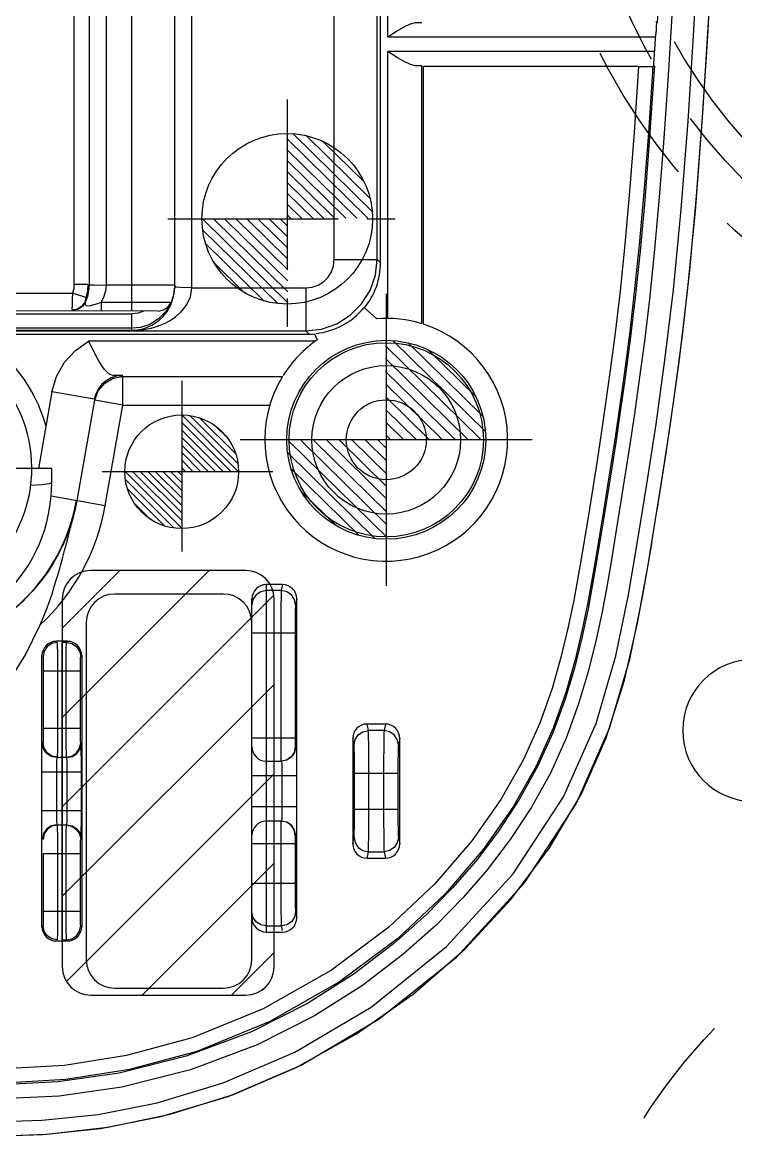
# Model space of a CAD drawing. Header units: millimetres. Extents: x 35888 to 37096, y -21952 to -21097.
# Drawn here: x 36442.44 to 36467.51, y -21337.01 to -21297.46 of the extents above; entities that cross this region are included whole.
import ezdxf

# ---------------------------------------------------------------- set-up
doc = ezdxf.new("R2010")
doc.units = ezdxf.units.MM
doc.header["$LTSCALE"] = 8
doc.linetypes.add('CENTER2', pattern=[1.125, 0.75, -0.125, 0.125, -0.125])
doc.linetypes.add('HIDDEN', pattern=[0.375, 0.25, -0.125])
for name, color, linetype in [('Cav-cor', 30, 'Continuous'), ('PIN', 5, 'Continuous'), ('Ru', 8, 'Continuous'), ('SP', 3, 'Continuous'), ('y-cut', 7, 'Continuous')]:
    doc.layers.add(name, color=color, linetype=linetype)
doc.layers.add('截面', color=191, linetype='Continuous', lineweight=15)

# ---------------------------------------------------------------- blocks, each defined once
blk = doc.blocks.new('20160825.100126')
at = {"layer": '截面', "linetype": 'Continuous', "ltscale": 0.3}
h = blk.add_hatch(dxfattribs=at)
h.set_pattern_fill('ANSI31', color=256, scale=0.7, angle=180, style=0)
h.set_pattern_definition([(225, (-1124.5318, 1337.6014), (1.5715448, -1.5715448), [])])
h.paths.add_polyline_path([(-90.677, -97.216), (-90.677, -110.153, 0.414214), (-89.677, -111.153), (-84.224, -111.153, 0.414214), (-83.224, -110.153), (-83.224, -97.216, 0.414214), (-84.224, -96.216), (-89.677, -96.216, 0.414214)])
h.paths.add_polyline_path([(-71.436, -97.216), (-71.436, -110.153, 0.414214), (-70.436, -111.153), (-64.983, -111.153, 0.414214), (-63.983, -110.153), (-63.983, -97.216, 0.414214), (-64.983, -96.216), (-70.436, -96.216, 0.414214)])
h.paths.add_polyline_path([(-159.446, -97.216), (-159.446, -110.153, 0.414214), (-158.446, -111.153), (-152.993, -111.153, 0.414214), (-151.993, -110.153), (-151.993, -97.216, 0.414214), (-152.993, -96.216), (-158.446, -96.216, 0.414214)])
h.paths.add_polyline_path([(-178.687, -97.216), (-178.687, -110.153, 0.414214), (-177.687, -111.153), (-172.234, -111.153, 0.414214), (-171.234, -110.153), (-171.234, -97.216, 0.414214), (-172.234, -96.216), (-177.687, -96.216, 0.414214)])
at = {"layer": 'y-cut', "linetype": 'ByBlock'}
for p, q in [((-152.993, -96.216), (-158.446, -96.216)), ((-159.446, -97.216), (-159.446, -110.153)), ((-151.993, -110.153), (-151.993, -97.216)), ((-158.446, -111.153), (-152.993, -111.153))]:
    blk.add_line(p, q, dxfattribs=at)
for centre, start, end in [((-158.446, -97.216), 90, 180), ((-152.993, -97.216), 0, 90), ((-158.446, -110.153), 180, 270), ((-152.993, -110.153), 270, 0)]:
    blk.add_arc(centre, 1, start, end, dxfattribs=at)
blk = doc.blocks.new('20160827.105305')
at = {"color": 8, "linetype": 'HIDDEN', "ltscale": 2.5}
blk.add_circle((0, 0), 21.5, dxfattribs=at)
at = {"layer": 'SP', "linetype": 'HIDDEN', "ltscale": 2.5}
for radius in [20, 19]:
    blk.add_circle((0, 0), radius, dxfattribs=at)

msp = doc.modelspace()

# ---------------------------------------------------------------- hatches: boundary and pattern name
at = {"layer": 'PIN', "linetype": 'Continuous'}
h = msp.add_hatch(dxfattribs=at)
h.set_pattern_fill('ANSI31', color=140, scale=2.181818, angle=90.5, style=0)
h.set_pattern_definition([(135.5, (36675.8164, -21317.94917), (-0.19115707, -0.19452285), [])])
h.paths.add_polyline_path([(36451.745, -21304.37), (36448.745, -21304.396, 0.414214), (36451.772, -21307.37)])
h.paths.add_polyline_path([(36451.719, -21301.37), (36451.745, -21304.37), (36454.745, -21304.344, 0.414214)])
h = msp.add_hatch(dxfattribs=at)
h.set_pattern_fill('ANSI31', color=4, scale=2.545455, angle=90.5, style=0)
h.set_pattern_definition([(135.5, (36716.64257, -21327.9879), (-0.2230166, -0.22694332), [])])
h.paths.add_polyline_path([(36455.226, -21312.145), (36451.726, -21312.176, 0.414214), (36455.257, -21315.645)])
h.paths.add_polyline_path([(36455.196, -21308.645), (36455.226, -21312.145), (36458.726, -21312.115, 0.414214)])
h = msp.add_hatch(dxfattribs=at)
h.set_pattern_fill('ANSI31', color=153, scale=1.5, angle=270, style=0)
h.set_pattern_definition([(315, (36242.75331, -21299.03007), (0.13258252, 0.13258252), [])])
h.paths.add_polyline_path([(36448.035, -21313.27), (36450.035, -21313.27, 0.414214), (36448.035, -21311.27)])
h.paths.add_polyline_path([(36448.035, -21315.27), (36448.035, -21313.27), (36446.035, -21313.27, 0.414214)])

# ---------------------------------------------------------------- linework, layer by layer
at = {"color": 8, "linetype": 'HIDDEN', "ltscale": 2}
msp.add_circle((36481.945, -21347.37), 21, dxfattribs=at)
at = {"layer": 'Cav-cor', "color": 1}
for p, q in [((36453.401, -21305.798), (36453.401, -21251.9)), ((36446.282, -21307.603), (36446.282, -21251.932)), ((36454.909, -21305.798), (36454.909, -21253.004)), ((36455.025, -21305.914), (36455.025, -21252.875)), ((36447.789, -21306.768), (36447.789, -21253.112)), ((36448.392, -21306.803), (36448.392, -21253.112)), ((36444.246, -21273.558), (36444.246, -21306.684)), ((36444.777, -21273.551), (36444.777, -21306.688)), ((36445.379, -21273.551), (36445.379, -21306.706)), ((36455.278, -21297.97), (36455.278, -21276.874)), ((36464.726, -21297.468), (36464.701, -21297.442)), ((36464.717, -21297.693), (36464.706, -21297.873)), ((36464.723, -21297.554), (36464.717, -21297.693)), ((36455.278, -21297.97), (36464.701, -21297.97)), ((36464.663, -21298.579), (36464.706, -21297.873)), ((36455.278, -21307.874), (36455.278, -21298.482)), ((36464.669, -21298.482), (36455.278, -21298.482)), ((36464.651, -21298.759), (36464.663, -21298.579)), ((36456.483, -21308.063), (36456.483, -21298.99)), ((36456.533, -21308.079), (36456.533, -21299.015)), ((36464.102, -21299.015), (36456.533, -21299.015)), ((36464.102, -21299.015), (36464.456, -21299.014)), ((36464.605, -21299.011), (36464.634, -21298.984)), ((36464.658, -21298.986), (36464.639, -21299.294)), ((36453.401, -21305.798), (36454.909, -21305.798)), ((36454.909, -21305.798), (36455.025, -21305.914)), ((36444.236, -21306.829), (36444.199, -21306.985)), ((36444.246, -21306.684), (36444.236, -21306.829)), ((36444.739, -21306.684), (36444.246, -21306.684)), ((36444.769, -21306.684), (36444.737, -21306.991)), ((36447.789, -21306.706), (36445.379, -21306.706)), ((36447.789, -21306.706), (36447.758, -21307.014)), ((36448.392, -21306.803), (36452.396, -21306.803)), ((36452.396, -21306.803), (36452.396, -21308.31)), ((36440.358, -21306.985), (36444.199, -21306.985)), ((36444.668, -21307.135), (36444.199, -21306.985)), ((36444.737, -21306.991), (36444.643, -21307.287)), ((36447.758, -21307.014), (36447.663, -21307.309)), ((36447.203, -21307.614), (36440.542, -21307.613)), ((36444.526, -21307.445), (36444.366, -21307.551)), ((36444.635, -21307.286), (36444.526, -21307.445)), ((36444.643, -21307.287), (36444.654, -21307.292)), ((36445.085, -21307.344), (36445.206, -21307.297)), ((36445.206, -21307.297), (36445.206, -21307.603)), ((36445.206, -21307.297), (36446.992, -21307.299)), ((36454.891, -21307.887), (36454.458, -21307.505)), ((36440.041, -21307.718), (36446.282, -21307.718)), ((36446.282, -21308.297), (36446.282, -21307.718)), ((36429.599, -21308.292), (36446.282, -21308.292)), ((36429.599, -21308.297), (36446.282, -21308.297)), ((36438.347, -21308.31), (36452.396, -21308.31)), ((36446.282, -21308.221), (36440.542, -21308.221)), ((36440.811, -21308.427), (36452.513, -21308.427)), ((36452.396, -21308.31), (36452.955, -21308.247)), ((36452.396, -21308.31), (36452.513, -21308.427)), ((36452.709, -21308.419), (36452.803, -21308.628)), ((36452.731, -21308.679), (36444.763, -21308.679)), ((36445.701, -21309.885), (36445.947, -21309.89)), ((36445.969, -21309.885), (36445.701, -21309.885)), ((36445.947, -21309.89), (36445.745, -21309.91)), ((36445.969, -21310.922), (36445.969, -21309.917)), ((36445.969, -21309.917), (36451.582, -21309.917)), ((36443.473, -21310.459), (36442.998, -21313.15)), ((36444.957, -21310.72), (36443.473, -21310.459)), ((36444.357, -21314.282), (36444.98, -21310.747)), ((36445.969, -21310.922), (36444.98, -21310.747)), ((36445.346, -21314.456), (36445.969, -21310.922)), ((36445.969, -21310.922), (36451.134, -21310.922)), ((36443.468, -21313.15), (36442.764, -21313.15)), ((36443.468, -21313.653), (36443.468, -21313.15)), ((36462.638, -21312.876), (36462.369, -21314.571)), ((36463.136, -21312.943), (36462.866, -21314.644)), ((36463.149, -21313.198), (36462.88, -21314.877)), ((36463.645, -21313.276), (36463.376, -21314.958)), ((36443.122, -21313.724), (36442.727, -21313.749)), ((36443.448, -21314.121), (36445.346, -21314.456)), ((36444.014, -21315.673), (36444.052, -21315.52)), ((36444.052, -21315.52), (36444.084, -21315.388)), ((36443.918, -21316.044), (36443.97, -21315.846)), ((36443.97, -21315.846), (36444.014, -21315.673)), ((36443.858, -21316.27), (36443.918, -21316.044)), ((36450.288, -21316.746), (36444.834, -21316.746)), ((36443.542, -21317.35), (36443.602, -21317.157)), ((36443.474, -21317.562), (36443.542, -21317.35)), ((36451.005, -21317.238), (36451.005, -21329.464)), ((36451.579, -21317.238), (36451.005, -21317.238)), ((36451.536, -21317.452), (36451.005, -21317.452)), ((36451.532, -21317.523), (36451.528, -21317.689)), ((36451.536, -21317.452), (36451.532, -21317.523)), ((36451.579, -21317.238), (36451.536, -21317.452)), ((36443.834, -21317.746), (36443.834, -21319.235)), ((36449.498, -21317.572), (36445.679, -21317.572)), ((36450.503, -21330.436), (36450.503, -21317.743)), ((36450.541, -21317.761), (36450.503, -21317.952)), ((36451.288, -21323.396), (36451.288, -21317.746)), ((36451.525, -21317.944), (36451.52, -21318.617)), ((36451.528, -21317.689), (36451.525, -21317.944)), ((36452.081, -21317.742), (36452.038, -21317.952)), ((36452.081, -21328.96), (36452.081, -21317.742)), ((36444.674, -21318.577), (36444.674, -21330.436)), ((36451.52, -21318.617), (36451.52, -21322.895)), ((36452.022, -21318.954), (36450.503, -21318.954)), ((36452.022, -21318.954), (36452.023, -21322.74)), ((36443.468, -21319.31), (36443.305, -21319.419)), ((36443.66, -21319.272), (36443.468, -21319.31)), ((36444.016, -21319.235), (36443.623, -21319.235)), ((36443.66, -21319.272), (36443.661, -21319.322)), ((36443.661, -21319.322), (36443.664, -21319.69)), ((36443.834, -21323.309), (36443.834, -21319.272)), ((36443.979, -21319.272), (36443.834, -21319.272)), ((36443.979, -21319.272), (36444.016, -21319.235)), ((36443.121, -21329.276), (36443.121, -21319.738)), ((36443.121, -21319.738), (36443.158, -21319.775)), ((36443.16, -21319.871), (36443.162, -21320.124)), ((36443.664, -21319.69), (36443.664, -21322.61)), ((36444.482, -21319.775), (36444.518, -21319.738)), ((36444.518, -21319.738), (36444.518, -21329.276)), ((36443.162, -21320.124), (36443.162, -21322.305)), ((36443.162, -21320.277), (36444.477, -21320.277)), ((36443.976, -21322.891), (36443.975, -21319.971)), ((36444.477, -21322.457), (36444.477, -21320.277)), ((36444.477, -21322.305), (36443.162, -21322.305)), ((36454.599, -21322.376), (36454.552, -21322.145)), ((36455.197, -21322.145), (36454.552, -21322.145)), ((36455.197, -21322.145), (36455.151, -21322.376)), ((36443.664, -21322.61), (36443.663, -21323.116)), ((36444.479, -21322.71), (36444.477, -21322.457)), ((36452.022, -21322.648), (36450.503, -21322.648)), ((36454.051, -21322.649), (36454.051, -21326.365)), ((36454.096, -21322.877), (36454.051, -21322.649)), ((36455.151, -21322.376), (36454.599, -21322.376)), ((36455.699, -21322.649), (36455.653, -21322.877)), ((36455.699, -21326.365), (36455.699, -21322.649)), ((36443.978, -21323.259), (36443.976, -21322.891)), ((36444.443, -21322.999), (36444.482, -21322.807)), ((36444.48, -21322.782), (36444.479, -21322.71)), ((36444.482, -21322.807), (36444.48, -21322.782)), ((36444.499, -21322.825), (36444.482, -21322.807)), ((36444.507, -21323.518), (36444.504, -21323.02)), ((36451.52, -21322.895), (36451.522, -21323.298)), ((36452.028, -21322.949), (36452.042, -21322.949)), ((36454.614, -21323.542), (36454.61, -21322.869)), ((36443.45, -21323.289), (36443.287, -21323.18)), ((36443.468, -21323.271), (36443.305, -21323.162)), ((36443.642, -21323.327), (36443.45, -21323.289)), ((36443.66, -21323.309), (36443.468, -21323.271)), ((36443.997, -21323.327), (36443.642, -21323.327)), ((36443.834, -21323.309), (36443.979, -21323.309)), ((36443.834, -21325.686), (36443.834, -21323.327)), ((36443.979, -21323.309), (36443.978, -21323.259)), ((36443.997, -21323.327), (36443.979, -21323.309)), ((36451.005, -21323.452), (36451.539, -21323.452)), ((36451.288, -21325.562), (36451.288, -21323.452)), ((36451.522, -21323.298), (36451.524, -21323.412)), ((36451.732, -21323.413), (36451.525, -21323.452)), ((36443.131, -21323.83), (36444.508, -21323.83)), ((36443.634, -21323.674), (36443.634, -21323.83)), ((36443.634, -21323.83), (36443.634, -21325.34)), ((36444.005, -21325.184), (36444.005, -21323.674)), ((36444.507, -21325.495), (36444.507, -21323.518)), ((36451.556, -21323.797), (36451.557, -21323.954)), ((36454.112, -21323.878), (36455.637, -21323.878)), ((36454.614, -21325.472), (36454.614, -21323.542)), ((36455.135, -21323.542), (36455.135, -21325.472)), ((36450.503, -21323.954), (36452.059, -21323.954)), ((36451.557, -21323.954), (36451.557, -21325.06)), ((36452.059, -21325.06), (36450.503, -21325.06)), ((36443.131, -21325.184), (36444.508, -21325.184)), ((36443.634, -21325.34), (36443.635, -21325.479)), ((36454.112, -21325.135), (36455.637, -21325.135)), ((36455.135, -21325.472), (36455.139, -21326.145)), ((36443.45, -21325.725), (36443.287, -21325.834)), ((36443.468, -21325.742), (36443.305, -21325.851)), ((36443.642, -21325.686), (36443.45, -21325.725)), ((36443.66, -21325.704), (36443.468, -21325.742)), ((36443.64, -21325.66), (36443.642, -21325.686)), ((36443.642, -21325.686), (36443.997, -21325.686)), ((36443.66, -21325.704), (36443.661, -21325.754)), ((36443.661, -21325.754), (36443.664, -21326.122)), ((36443.834, -21329.741), (36443.834, -21325.704)), ((36443.979, -21325.704), (36443.834, -21325.704)), ((36443.978, -21325.754), (36443.979, -21325.704)), ((36443.979, -21325.704), (36443.997, -21325.686)), ((36451.539, -21325.562), (36451.005, -21325.562)), ((36451.288, -21330.682), (36451.288, -21325.618)), ((36451.545, -21325.537), (36451.539, -21325.562)), ((36443.664, -21326.122), (36443.664, -21329.042)), ((36444.443, -21326.014), (36444.482, -21326.207)), ((36444.482, -21326.207), (36444.499, -21326.189)), ((36451.52, -21326.119), (36451.52, -21328.085)), ((36452.042, -21326.065), (36452.028, -21326.065)), ((36454.051, -21326.365), (36454.096, -21326.137)), ((36455.653, -21326.137), (36455.699, -21326.365)), ((36443.976, -21329.323), (36443.975, -21326.403)), ((36452.022, -21326.366), (36450.503, -21326.366)), ((36452.022, -21326.366), (36452.023, -21327.972)), ((36454.552, -21326.868), (36454.599, -21326.637)), ((36454.599, -21326.637), (36455.151, -21326.637)), ((36455.151, -21326.637), (36455.197, -21326.868)), ((36443.162, -21326.709), (36443.162, -21328.889)), ((36444.477, -21326.709), (36443.162, -21326.709)), ((36444.477, -21328.889), (36444.477, -21326.709)), ((36454.552, -21326.868), (36455.197, -21326.868)), ((36450.503, -21327.748), (36452.022, -21327.748)), ((36451.52, -21328.085), (36451.525, -21328.758)), ((36444.477, -21328.737), (36443.162, -21328.737)), ((36444.479, -21329.142), (36444.477, -21328.889)), ((36450.541, -21328.941), (36450.503, -21328.75)), ((36452.038, -21328.75), (36452.081, -21328.96)), ((36443.664, -21329.042), (36443.663, -21329.548)), ((36443.978, -21329.691), (36443.976, -21329.323)), ((36444.518, -21329.276), (36444.482, -21329.239)), ((36451.005, -21329.25), (36451.536, -21329.25)), ((36451.532, -21329.179), (36451.536, -21329.25)), ((36451.536, -21329.25), (36451.568, -21329.408)), ((36443.468, -21329.703), (36443.305, -21329.594)), ((36443.66, -21329.741), (36443.468, -21329.703)), ((36443.623, -21329.778), (36444.016, -21329.778)), ((36443.834, -21329.741), (36443.979, -21329.741)), ((36443.834, -21329.778), (36443.834, -21330.682)), ((36443.979, -21329.741), (36443.978, -21329.691)), ((36444.016, -21329.778), (36443.979, -21329.741)), ((36451.005, -21329.464), (36451.579, -21329.464)), ((36444.834, -21331.682), (36450.288, -21331.682)), ((36445.679, -21331.441), (36449.498, -21331.441))]:
    msp.add_line(p, q, dxfattribs=at)
for points in [[(36465.45, -21277.168), (36465.527, -21282.924), (36465.55, -21285.209), (36465.557, -21287.791), (36465.528, -21290.691), (36465.439, -21293.718), (36465.302, -21296.639), (36465.141, -21299.326), (36464.978, -21301.695), (36464.816, -21303.751), (36464.651, -21305.561), (36464.48, -21307.192), (36464.303, -21308.677), (36464.126, -21310.02), (36463.955, -21311.228), (36463.794, -21312.31), (36463.645, -21313.276)], [(36464.947, -21277.174), (36465.025, -21282.93), (36465.047, -21285.213), (36465.055, -21287.79), (36465.026, -21290.682), (36464.937, -21293.698), (36464.8, -21296.611), (36464.748, -21297.469)], [(36464.754, -21314.616), (36465.07, -21312.608), (36465.366, -21310.586), (36465.644, -21308.475), (36465.902, -21306.171), (36466.141, -21303.571), (36466.361, -21300.643), (36466.563, -21297.462), (36466.731, -21294.099), (36466.837, -21290.524), (36466.863, -21286.684), (36466.83, -21282.665), (36466.763, -21277.669)], [(36464.888, -21313.784), (36465.212, -21311.665), (36465.526, -21309.412), (36465.824, -21306.923), (36466.098, -21304.085), (36466.34, -21300.965), (36466.535, -21297.947), (36466.68, -21295.269), (36466.776, -21292.916), (36466.832, -21290.859), (36466.857, -21289.039), (36466.864, -21287.369), (36466.86, -21285.768), (36466.848, -21284.186), (36466.83, -21282.593)], [(36438.945, -21336.16), (36441.018, -21336.159), (36443.121, -21336.088), (36445.102, -21335.878), (36447.176, -21335.471), (36449.493, -21334.775), (36452.012, -21333.694), (36454.697, -21332.106), (36457.349, -21329.977), (36459.689, -21327.42), (36461.464, -21324.711), (36462.607, -21322.125), (36463.3, -21319.746), (36463.747, -21317.594), (36464.078, -21315.653), (36464.391, -21313.705), (36464.715, -21311.592), (36465.028, -21309.347), (36465.324, -21306.869), (36465.598, -21304.042), (36465.839, -21300.929), (36466.034, -21297.917), (36466.178, -21295.245)], [(36455.278, -21297.97), (36455.59, -21297.771), (36455.858, -21297.613), (36456.082, -21297.507), (36456.254, -21297.468)], [(36464.726, -21297.468), (36464.726, -21297.478), (36464.725, -21297.507), (36464.723, -21297.554)], [(36456.254, -21298.984), (36456.082, -21298.945), (36455.857, -21298.838), (36455.589, -21298.68), (36455.278, -21298.482)], [(36464.634, -21298.984), (36464.635, -21298.974), (36464.638, -21298.945), (36464.641, -21298.898), (36464.651, -21298.759)], [(36464.102, -21299.015), (36463.944, -21301.337), (36463.783, -21303.413), (36463.617, -21305.266), (36463.447, -21306.917), (36463.274, -21308.387), (36463.104, -21309.698), (36462.94, -21310.87), (36462.784, -21311.922), (36462.638, -21312.876)], [(36464.605, -21299.011), (36464.448, -21301.342), (36464.286, -21303.428), (36464.12, -21305.291), (36463.949, -21306.952), (36463.775, -21308.432), (36463.604, -21309.751), (36463.439, -21310.929), (36463.283, -21311.986), (36463.136, -21312.943)], [(36464.639, -21299.294), (36464.477, -21301.658), (36464.315, -21303.708), (36464.15, -21305.512), (36463.98, -21307.136), (36463.805, -21308.614), (36463.628, -21309.952), (36463.458, -21311.156), (36463.298, -21312.235), (36463.149, -21313.198)], [(36464.456, -21299.014), (36464.566, -21299.012), (36464.605, -21299.011)], [(36452.396, -21306.803), (36452.619, -21306.778), (36452.832, -21306.703), (36453.022, -21306.584), (36453.182, -21306.424), (36453.302, -21306.233), (36453.376, -21306.02), (36453.401, -21305.798)], [(36454.36, -21307.364), (36454.66, -21306.888), (36454.846, -21306.357), (36454.909, -21305.798)], [(36444.777, -21306.688), (36444.762, -21306.897), (36444.722, -21307.097), (36444.654, -21307.292)], [(36444.739, -21306.684), (36444.723, -21306.902), (36444.668, -21307.135)], [(36444.777, -21306.689), (36444.825, -21306.694), (36444.957, -21306.698), (36445.151, -21306.701), (36445.379, -21306.697)], [(36445.379, -21306.706), (36445.359, -21306.903), (36445.302, -21307.101), (36445.206, -21307.297)], [(36446.282, -21308.292), (36446.377, -21308.289), (36446.466, -21308.28), (36446.562, -21308.264), (36446.664, -21308.24), (36446.769, -21308.207), (36446.878, -21308.164), (36446.993, -21308.107), (36447.114, -21308.033), (36447.244, -21307.935), (36447.381, -21307.805), (36447.522, -21307.628), (36447.654, -21307.395), (36447.751, -21307.105), (36447.789, -21306.768)], [(36448.392, -21306.792), (36448.161, -21306.793), (36447.966, -21306.786), (36447.835, -21306.779), (36447.789, -21306.769)], [(36448.018, -21307.637), (36448.203, -21307.404), (36448.339, -21307.114), (36448.392, -21306.803)], [(36444.199, -21306.985), (36444.188, -21307.214), (36444.18, -21307.409), (36444.176, -21307.54), (36444.178, -21307.588)], [(36444.668, -21307.135), (36444.651, -21307.193), (36444.638, -21307.241), (36444.633, -21307.274), (36444.635, -21307.286)], [(36444.643, -21307.287), (36444.533, -21307.446), (36444.372, -21307.551), (36444.178, -21307.588)], [(36444.654, -21307.292), (36444.544, -21307.451), (36444.383, -21307.557), (36444.193, -21307.594)], [(36444.635, -21307.286), (36444.641, -21307.286), (36444.643, -21307.287)], [(36444.654, -21307.292), (36444.644, -21307.326), (36444.64, -21307.36), (36444.647, -21307.394), (36444.674, -21307.42), (36444.733, -21307.432), (36444.829, -21307.422), (36444.954, -21307.389), (36445.085, -21307.344)], [(36446.729, -21307.613), (36446.498, -21307.695), (36446.282, -21307.718)], [(36446.282, -21308.297), (36446.415, -21308.294), (36446.54, -21308.285), (36446.673, -21308.27), (36446.817, -21308.246), (36446.964, -21308.213), (36447.117, -21308.17), (36447.277, -21308.114), (36447.448, -21308.041), (36447.629, -21307.943), (36447.821, -21307.813), (36448.018, -21307.637)], [(36446.992, -21307.299), (36447.453, -21307.303), (36447.608, -21307.306), (36447.663, -21307.309)], [(36447.203, -21307.614), (36447.4, -21307.575), (36447.558, -21307.469), (36447.663, -21307.316)], [(36447.663, -21307.316), (36447.479, -21307.63), (36447.219, -21307.894)], [(36452.955, -21308.247), (36453.486, -21308.061), (36453.963, -21307.762), (36454.36, -21307.364)], [(36447.219, -21307.894), (36446.909, -21308.084), (36446.585, -21308.19), (36446.282, -21308.221)], [(36443.473, -21310.459), (36443.634, -21309.913), (36443.914, -21309.419), (36444.298, -21308.999), (36444.763, -21308.679)], [(36445.236, -21309.549), (36445.138, -21309.392), (36445.029, -21309.197), (36444.905, -21308.961), (36444.763, -21308.679)], [(36445.701, -21309.885), (36445.621, -21309.878), (36445.547, -21309.858), (36445.476, -21309.819), (36445.403, -21309.758), (36445.323, -21309.67), (36445.236, -21309.549)], [(36444.98, -21310.747), (36445.1, -21310.418), (36445.326, -21310.15), (36445.63, -21309.976), (36445.969, -21309.917)], [(36445.745, -21309.91), (36445.554, -21309.97), (36445.38, -21310.065), (36445.228, -21310.193), (36445.103, -21310.348)], [(36445.103, -21310.348), (36445.012, -21310.526), (36444.957, -21310.72)], [(36438.945, -21336.662), (36441.131, -21336.659), (36443.277, -21336.58), (36445.434, -21336.334), (36447.627, -21335.875), (36449.858, -21335.176), (36452.064, -21334.228), (36454.182, -21333.044), (36456.172, -21331.644), (36457.997, -21330.053), (36459.606, -21328.322), (36460.97, -21326.5), (36462.089, -21324.602), (36462.959, -21322.628), (36463.599, -21320.607), (36464.065, -21318.601), (36464.427, -21316.613), (36464.888, -21313.784)], [(36443.468, -21313.653), (36443.379, -21313.691), (36443.122, -21313.724)], [(36462.369, -21314.571), (36462.112, -21316.134), (36461.975, -21316.931), (36461.818, -21317.783), (36461.625, -21318.722), (36461.378, -21319.763), (36461.056, -21320.895), (36460.627, -21322.112), (36460.043, -21323.414), (36459.258, -21324.798), (36458.236, -21326.255), (36456.939, -21327.765), (36455.313, -21329.298), (36453.303, -21330.801), (36450.904, -21332.165), (36448.397, -21333.186), (36446.089, -21333.812), (36443.91, -21334.154), (36441.568, -21334.289), (36438.945, -21334.3)], [(36462.866, -21314.644), (36462.609, -21316.21), (36462.471, -21317.011), (36462.313, -21317.871), (36462.118, -21318.823), (36461.867, -21319.881), (36461.538, -21321.039), (36461.097, -21322.289), (36460.495, -21323.633), (36459.688, -21325.059), (36458.638, -21326.557), (36457.308, -21328.106), (36455.643, -21329.677), (36453.584, -21331.217), (36451.128, -21332.615), (36448.561, -21333.661), (36446.196, -21334.303), (36443.965, -21334.654), (36441.579, -21334.791), (36438.945, -21334.802)], [(36462.88, -21314.877), (36462.625, -21316.424), (36462.485, -21317.226), (36462.322, -21318.095), (36462.118, -21319.062), (36461.854, -21320.133), (36461.516, -21321.276), (36461.085, -21322.459), (36460.548, -21323.644), (36459.905, -21324.806), (36459.174, -21325.92), (36458.387, -21326.957), (36457.561, -21327.912), (36456.63, -21328.859), (36455.493, -21329.87), (36454.101, -21330.929), (36452.454, -21331.974), (36450.484, -21332.971), (36448.191, -21333.835), (36445.833, -21334.429), (36443.676, -21334.734), (36441.436, -21334.846), (36438.945, -21334.854)], [(36463.376, -21314.958), (36463.121, -21316.508), (36462.98, -21317.315), (36462.815, -21318.192), (36462.608, -21319.173), (36462.34, -21320.263), (36461.993, -21321.432), (36461.551, -21322.648), (36460.997, -21323.87), (36460.335, -21325.066), (36459.584, -21326.211), (36458.777, -21327.274), (36457.93, -21328.252), (36456.977, -21329.222), (36455.813, -21330.257), (36454.389, -21331.341), (36452.704, -21332.41), (36450.687, -21333.431), (36448.341, -21334.314), (36445.929, -21334.922), (36443.722, -21335.235), (36441.445, -21335.348), (36438.945, -21335.356)], [(36444.12, -21315.216), (36444.055, -21315.386), (36443.962, -21315.615), (36443.847, -21315.874), (36443.708, -21316.154)], [(36444.084, -21315.388), (36444.097, -21315.331), (36444.109, -21315.28), (36444.118, -21315.239), (36444.123, -21315.213), (36444.12, -21315.216)], [(36441.023, -21336.661), (36443.154, -21336.589), (36445.177, -21336.375), (36447.295, -21335.959), (36449.664, -21335.248), (36452.238, -21334.143), (36454.982, -21332.519), (36457.692, -21330.344), (36460.086, -21327.728), (36461.906, -21324.95), (36463.081, -21322.291), (36463.788, -21319.863), (36464.242, -21317.684), (36464.573, -21315.734)], [(36443.708, -21316.154), (36443.539, -21316.455), (36443.334, -21316.778), (36443.083, -21317.123), (36442.777, -21317.488), (36442.409, -21317.864), (36441.977, -21318.237), (36441.471, -21318.599), (36440.869, -21318.943), (36440.151, -21319.253), (36439.295, -21319.497), (36438.315, -21319.629), (36437.282, -21319.606), (36436.3, -21319.429), (36435.452, -21319.145), (36434.744, -21318.8), (36434.153, -21318.425), (36433.658, -21318.033), (36433.239, -21317.633), (36432.889, -21317.237), (36432.601, -21316.856)], [(36443.703, -21316.82), (36443.747, -21316.669), (36443.787, -21316.527), (36443.858, -21316.27)], [(36443.602, -21317.157), (36443.655, -21316.981), (36443.703, -21316.82)], [(36443.059, -21318.66), (36443.191, -21318.345), (36443.301, -21318.058), (36443.394, -21317.798), (36443.474, -21317.562)], [(36451.005, -21317.452), (36450.813, -21317.49), (36450.65, -21317.599), (36450.541, -21317.761)], [(36452.038, -21317.952), (36452, -21317.761), (36451.891, -21317.599), (36451.728, -21317.49), (36451.536, -21317.452)], [(36452.038, -21317.952), (36452.034, -21318), (36452.03, -21318.11), (36452.027, -21318.281), (36452.024, -21318.496), (36452.023, -21318.73), (36452.022, -21318.954)], [(36432.808, -21318.647), (36433.203, -21319.469), (36433.713, -21320.344), (36434.324, -21321.181), (36435.017, -21321.915), (36435.77, -21322.503), (36436.567, -21322.921), (36437.395, -21323.15), (36438.233, -21323.181), (36439.068, -21323.015), (36439.869, -21322.658), (36440.621, -21322.132), (36441.322, -21321.455), (36441.963, -21320.642), (36442.542, -21319.705), (36443.059, -21318.66)], [(36443.305, -21319.419), (36443.196, -21319.582), (36443.158, -21319.775)], [(36443.975, -21319.971), (36443.977, -21319.466), (36443.978, -21319.322), (36443.979, -21319.272)], [(36443.979, -21319.272), (36444.171, -21319.31), (36444.334, -21319.419), (36444.443, -21319.582), (36444.482, -21319.775)], [(36443.158, -21319.775), (36443.159, -21319.8), (36443.16, -21319.871)], [(36444.477, -21320.277), (36444.478, -21319.984), (36444.479, -21319.871), (36444.48, -21319.8), (36444.482, -21319.775)], [(36443.162, -21322.305), (36443.161, -21322.598), (36443.16, -21322.71), (36443.159, -21322.782), (36443.158, -21322.807)], [(36454.096, -21322.877), (36454.135, -21322.686), (36454.244, -21322.523), (36454.407, -21322.415), (36454.599, -21322.376)], [(36454.61, -21322.869), (36454.607, -21322.613), (36454.603, -21322.448), (36454.599, -21322.376)], [(36455.151, -21322.376), (36455.147, -21322.448), (36455.143, -21322.613), (36455.139, -21322.869), (36455.135, -21323.542)], [(36455.653, -21322.877), (36455.615, -21322.686), (36455.506, -21322.523), (36455.343, -21322.415), (36455.151, -21322.376)], [(36443.287, -21323.18), (36443.178, -21323.017), (36443.14, -21322.825)], [(36443.305, -21323.162), (36443.196, -21322.999), (36443.158, -21322.807)], [(36443.979, -21323.309), (36444.171, -21323.271), (36444.334, -21323.162), (36444.443, -21322.999)], [(36443.997, -21323.327), (36444.189, -21323.289), (36444.352, -21323.18), (36444.461, -21323.017), (36444.499, -21322.825)], [(36444.504, -21323.02), (36444.502, -21322.877), (36444.499, -21322.825)], [(36452.028, -21322.949), (36451.989, -21323.141), (36451.881, -21323.304), (36451.718, -21323.413)], [(36452.042, -21322.949), (36452.004, -21323.141), (36451.895, -21323.304), (36451.732, -21323.413)], [(36452.023, -21322.74), (36452.023, -21322.824), (36452.025, -21322.891), (36452.026, -21322.934), (36452.028, -21322.949)], [(36454.112, -21323.654), (36454.11, -21323.421), (36454.108, -21323.206), (36454.104, -21323.035), (36454.1, -21322.925), (36454.096, -21322.877)], [(36455.653, -21322.877), (36455.649, -21322.925), (36455.645, -21323.035), (36455.641, -21323.206), (36455.639, -21323.421), (36455.637, -21323.654), (36455.637, -21325.359)], [(36443.642, -21323.327), (36443.64, -21323.353), (36443.637, -21323.425), (36443.635, -21323.535), (36443.634, -21323.674)], [(36443.663, -21323.116), (36443.661, -21323.259), (36443.66, -21323.309)], [(36444.005, -21323.674), (36444.004, -21323.535), (36444.002, -21323.425), (36443.999, -21323.353), (36443.997, -21323.327)], [(36451.539, -21323.452), (36451.545, -21323.476), (36451.55, -21323.547), (36451.553, -21323.657), (36451.556, -21323.797)], [(36454.096, -21326.137), (36454.1, -21326.089), (36454.104, -21325.979), (36454.108, -21325.808), (36454.11, -21325.593), (36454.112, -21325.359), (36454.112, -21323.654)], [(36451.557, -21325.06), (36451.556, -21325.216), (36451.553, -21325.356)], [(36443.997, -21325.686), (36443.999, -21325.66), (36444.002, -21325.589), (36444.004, -21325.479), (36444.005, -21325.34), (36444.005, -21325.184)], [(36451.553, -21325.356), (36451.55, -21325.466), (36451.545, -21325.537)], [(36454.599, -21326.637), (36454.603, -21326.566), (36454.607, -21326.401), (36454.61, -21326.145), (36454.614, -21325.472)], [(36455.637, -21325.359), (36455.639, -21325.593), (36455.641, -21325.808), (36455.645, -21325.979), (36455.649, -21326.089), (36455.653, -21326.137)], [(36443.287, -21325.834), (36443.178, -21325.997), (36443.14, -21326.189)], [(36443.305, -21325.851), (36443.196, -21326.014), (36443.158, -21326.207)], [(36443.635, -21325.479), (36443.637, -21325.589), (36443.64, -21325.66)], [(36443.975, -21326.403), (36443.977, -21325.898), (36443.978, -21325.754)], [(36443.979, -21325.704), (36444.171, -21325.742), (36444.334, -21325.851), (36444.443, -21326.014)], [(36443.997, -21325.686), (36444.189, -21325.725), (36444.352, -21325.834), (36444.461, -21325.997), (36444.499, -21326.189)], [(36444.499, -21326.189), (36444.502, -21326.137), (36444.504, -21325.993), (36444.507, -21325.495)], [(36451.525, -21325.562), (36451.524, -21325.601), (36451.522, -21325.716), (36451.52, -21326.119)], [(36452.042, -21326.065), (36452.004, -21325.872), (36451.895, -21325.709), (36451.732, -21325.6), (36451.525, -21325.562)], [(36452.028, -21326.065), (36451.989, -21325.872), (36451.881, -21325.709), (36451.718, -21325.6)], [(36444.477, -21326.709), (36444.478, -21326.416), (36444.479, -21326.303), (36444.48, -21326.232), (36444.482, -21326.207)], [(36452.028, -21326.065), (36452.026, -21326.079), (36452.025, -21326.122), (36452.023, -21326.19), (36452.023, -21326.274), (36452.022, -21326.366)], [(36454.096, -21326.137), (36454.135, -21326.328), (36454.244, -21326.49), (36454.407, -21326.599), (36454.599, -21326.637)], [(36455.139, -21326.145), (36455.143, -21326.401), (36455.147, -21326.566), (36455.151, -21326.637)], [(36455.653, -21326.137), (36455.615, -21326.328), (36455.506, -21326.49), (36455.343, -21326.599), (36455.151, -21326.637)], [(36452.023, -21327.972), (36452.024, -21328.206), (36452.027, -21328.421), (36452.03, -21328.592), (36452.034, -21328.702), (36452.038, -21328.75)], [(36443.162, -21328.889), (36443.16, -21329.142), (36443.159, -21329.214), (36443.158, -21329.239)], [(36451.005, -21329.25), (36450.813, -21329.212), (36450.65, -21329.104), (36450.541, -21328.941)], [(36451.525, -21328.758), (36451.528, -21329.014), (36451.532, -21329.179)], [(36452.038, -21328.75), (36452, -21328.941), (36451.891, -21329.103), (36451.728, -21329.212), (36451.536, -21329.25)], [(36443.305, -21329.594), (36443.196, -21329.431), (36443.158, -21329.239)], [(36443.979, -21329.741), (36444.171, -21329.703), (36444.334, -21329.594), (36444.443, -21329.431), (36444.482, -21329.239)], [(36444.482, -21329.239), (36444.48, -21329.214), (36444.479, -21329.142)], [(36443.663, -21329.548), (36443.661, -21329.691), (36443.66, -21329.741)]]:
    msp.add_lwpolyline(points, dxfattribs=at)
for radius in [3.417, 2.613, 1.407]:
    msp.add_circle((36455.226, -21312.145), radius, dxfattribs=at)
for centre, radius, start, end in [((36455.226, -21312.145), 4.271, 72.8846, 94.4968), ((36437.94, -21313.15), 4.824, 94.837, 85.163), ((36437.94, -21313.15), 5.527, 15.6949, 58.7096), ((36455.226, -21312.145), 4.271, 148.5548, 72.1887), ((36455.226, -21312.145), 4.271, 124.5669, 148.0464), ((36437.94, -21313.653), 5.527, 180, 0), ((36437.94, -21313.15), 6.488, 190, 350), ((36437.94, -21313.15), 6.515, 341.5174, 350), ((36437.94, -21313.15), 7.52, 312.8915, 350), ((36444.834, -21317.746), 1, 90, 180), ((36450.288, -21317.746), 1, 0, 90), ((36445.679, -21318.577), 1.005, 90, 180), ((36449.498, -21318.577), 1.005, 0, 90), ((36451.005, -21322.949), 0.502, 180, 270), ((36451.005, -21326.065), 0.502, 90, 180), ((36445.679, -21330.436), 1.005, 180, 270), ((36449.498, -21330.436), 1.005, 270, 0), ((36444.834, -21330.682), 1, 180, 270), ((36450.288, -21330.682), 1, 270, 0)]:
    msp.add_arc(centre, radius, start, end, dxfattribs=at)
for centre, major_axis, ratio, start_param, end_param in [((36455.278, -21297.462), (1.206, 0), 0.008727, -0.62731, -0.017453), ((36455.278, -21298.99), (1.206, 0), 0.008727, 0.017453, 0.62731), ((36452.513, -21305.914), (1.777, -1.777), 0.999924, 0.100067, 0.78536), ((36452.501, -21305.903), (-1.777, 1.777), 0.999924, -3.823385, -3.041925), ((36452.513, -21305.914), (-1.777, 1.777), 0.999924, -3.926953, -3.848952), ((36451.005, -21317.743), (0, 0.504), 0.996195, 0, 1.570796), ((36451.578, -21317.743), (0.099, 0.495), 0.996044, -1.373108, 0.196167), ((36443.623, -21319.738), (-0.355, 0.355), 0.999924, -0.78536, 0.78536), ((36444.016, -21319.738), (0.355, 0.355), 0.999924, -0.78536, 0.78536), ((36454.553, -21322.649), (-0.099, 0.495), 0.996044, -0.196167, 1.373108), ((36455.196, -21322.649), (0.099, 0.495), 0.996044, -1.373108, 0.196167), ((36454.553, -21326.364), (0.099, 0.495), 0.996044, -4.5147, -2.945425), ((36455.196, -21326.364), (-0.099, 0.495), 0.996044, -3.33776, -1.768485), ((36451.005, -21328.959), (0, 0.504), 0.996195, 1.570796, 3.141593), ((36451.578, -21328.959), (-0.099, 0.495), 0.996044, -3.33776, -1.768485), ((36443.623, -21329.276), (0.355, 0.355), 0.999924, -3.926953, -2.356233), ((36444.016, -21329.276), (-0.355, 0.355), 0.999924, -3.926953, -2.356233)]:
    msp.add_ellipse(centre, major_axis=major_axis, ratio=ratio, start_param=start_param, end_param=end_param, dxfattribs=at)
at = {"layer": 'PIN', "color": 140, "linetype": 'CENTER2'}
for p, q in [((36451.745, -21300.17), (36451.745, -21308.57)), ((36447.545, -21304.37), (36455.945, -21304.37))]:
    msp.add_line(p, q, dxfattribs=at)
at = {"layer": 'PIN', "color": 4, "linetype": 'Continuous'}
for p, q in [((36455.226, -21307.012), (36455.226, -21317.279)), ((36460.36, -21312.145), (36450.093, -21312.145)), ((36443.44, -21313.15), (36432.44, -21313.15))]:
    msp.add_line(p, q, dxfattribs=at)
at = {"layer": 'PIN', "color": 153, "linetype": 'CENTER2'}
for p, q in [((36448.035, -21310.07), (36448.035, -21316.47)), ((36451.235, -21313.27), (36444.835, -21313.27))]:
    msp.add_line(p, q, dxfattribs=at)
at = {"layer": 'PIN', "color": 140, "linetype": 'Continuous'}
msp.add_circle((36451.745, -21304.37), 3, dxfattribs=at)
at = {"layer": 'PIN', "color": 4, "linetype": 'Continuous'}
msp.add_circle((36455.226, -21312.145), 3.5, dxfattribs=at)
at = {"layer": 'PIN', "color": 153, "linetype": 'Continuous'}
msp.add_circle((36448.035, -21313.27), 2, dxfattribs=at)
at = {"layer": 'Ru', "linetype": 'Continuous'}
msp.add_arc((36468.152, -21322.37), 2.5, 90, 270, dxfattribs=at)

# ---------------------------------------------------------------- block references
at = {"layer": 'SP'}
msp.add_blockref('20160827.105305', (36481.945, -21288.87), dxfattribs=at)
at = {"layer": 'y-cut'}
msp.add_blockref('20160825.100126', (36603.28, -21220.53), dxfattribs=at)

doc.saveas('drawing.dxf')
